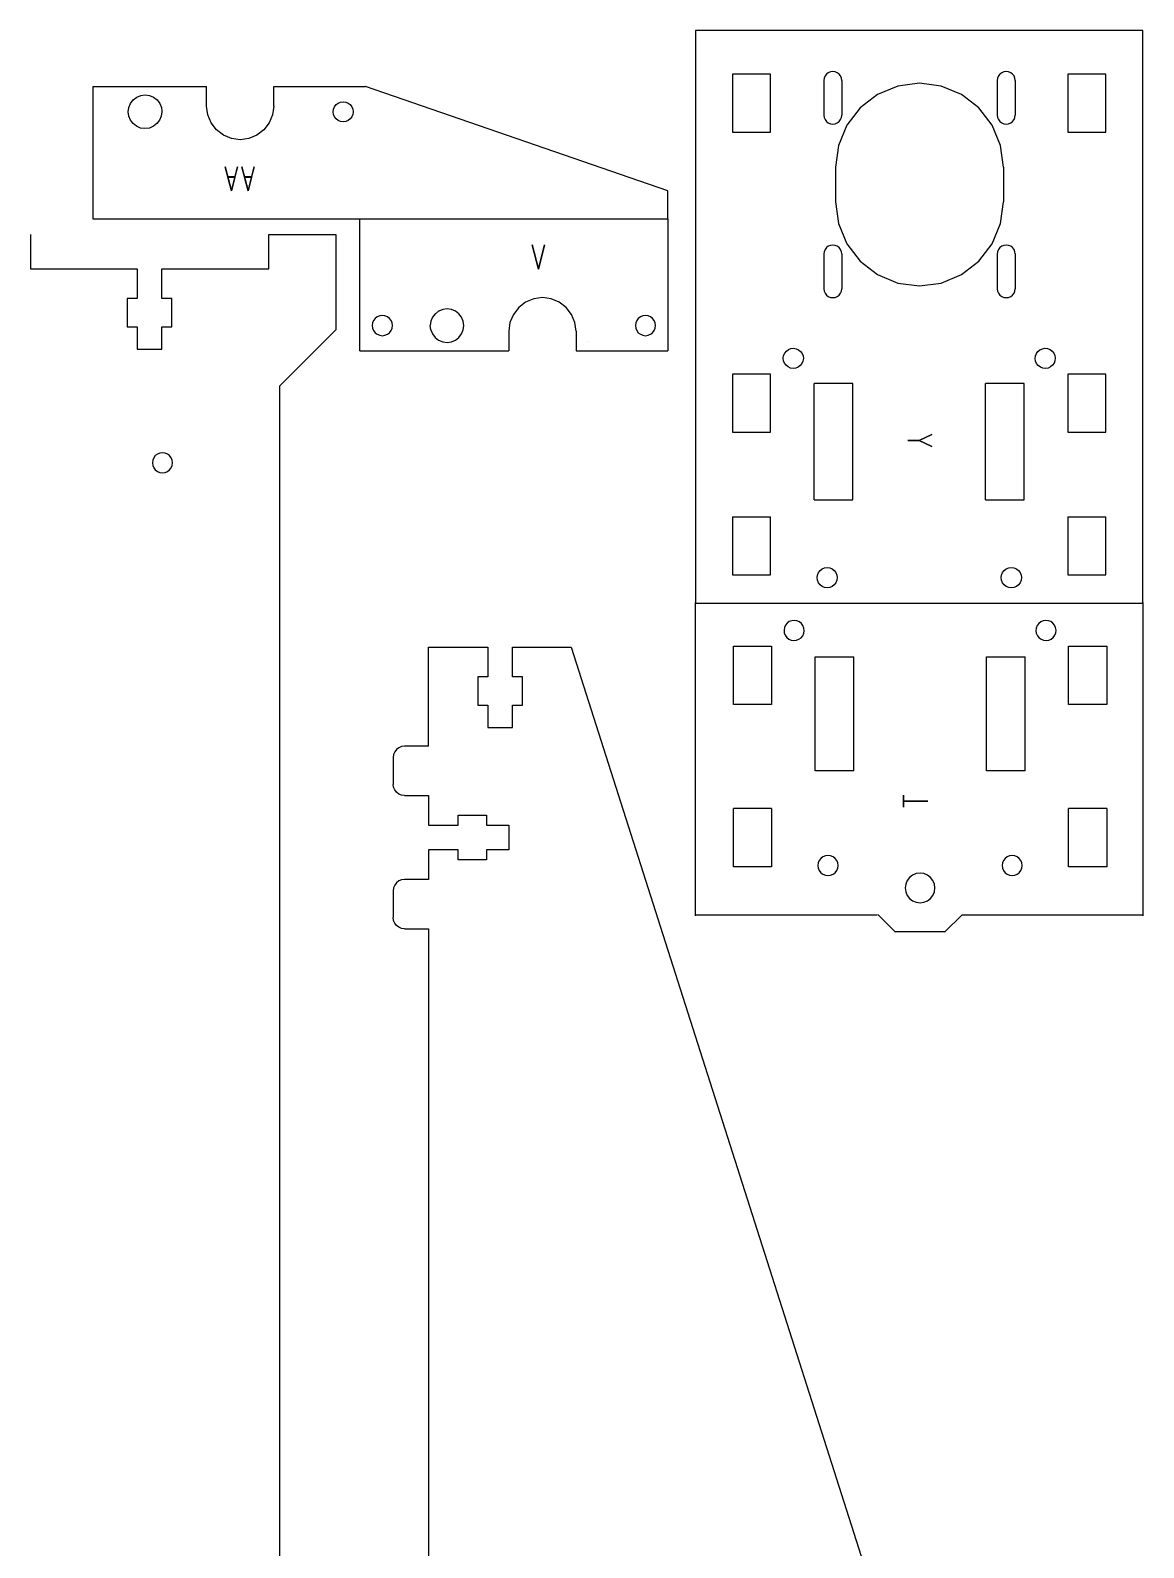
# Model space of a CAD drawing. Extents: x -950 to 1013, y 49 to 1405.
# Drawn here: x 445 to 1008, y 624 to 1392 of the extents above; entities that cross this region are included whole.
import ezdxf

# ---------------------------------------------------------------- set-up
doc = ezdxf.new("R2010")
doc.units = 0
doc.layers.get('0').update_dxf_attribs({"linetype": 'CONTINUOUS'})

msp = doc.modelspace()

# ---------------------------------------------------------------- linework, layer by layer
at = {"color": 5}
for points in [[(1007.921279, 1392.391004), (781.433135, 1392.391004), (781.433135, 1102.411653)], [(1007.921279, 1102.411653), (1007.921279, 1392.391004)], [(476.230522, 1363.903804), (476.230522, 1297.006203)], [(476.230522, 1363.903804), (533.768918, 1363.903804)], [(533.768918, 1353.982604), (533.768918, 1363.903804)], [(567.784519, 1353.982604), (567.784519, 1363.903804)], [(567.784681, 1363.903804), (614.272838, 1363.903804)], [(534.348439, 1349.580603), (533.768918, 1353.982604)], [(567.784519, 1353.982604), (567.204998, 1349.580603), (565.50596, 1345.478604), (562.80308, 1341.956202), (559.280599, 1339.253322), (555.178601, 1337.554205), (550.776679, 1336.974684), (546.374678, 1337.554205)], [(536.047402, 1345.478684), (534.34836, 1349.580603)], [(538.75044, 1341.956202), (536.04756, 1345.478684)], [(542.272759, 1339.253322), (538.750282, 1341.956202)], [(546.37484, 1337.554205), (542.272838, 1339.253322)], [(611.440095, 1230.109515), (611.440095, 1297.007164)], [(767.345576, 1297.007164), (767.345576, 1230.109515)], [(720.857336, 1240.03078), (720.277815, 1244.432741), (718.578698, 1248.534717), (715.875897, 1252.057156), (712.353416, 1254.760027), (708.251417, 1256.459125), (703.849496, 1257.038651), (699.447495, 1256.459125), (695.345576, 1254.760027), (691.823095, 1252.057156), (689.120215, 1248.534717), (687.421097, 1244.432741), (686.841576, 1240.03078), (686.841576, 1230.109515)], [(720.857336, 1240.03078), (720.857336, 1230.109515)], [(611.440095, 1230.109515), (686.841576, 1230.109515)], [(720.857336, 1230.109515), (767.345576, 1230.109515)], [(726.466215, 1234.705388), (726.571576, 1234.705388)], [(781.454858, 943.890891), (781.454858, 1102.64089)], [(1007.91936, 1102.64089), (1007.91936, 943.890891)], [(646.135055, 1029.8117), (646.135055, 1080.077451)], [(646.135055, 1080.077451), (676.182319, 1080.077451)], [(676.182319, 1080.077451), (676.182319, 1065.053835)], [(688.654721, 1065.053835), (688.654721, 1080.077451)], [(688.654721, 1080.077451), (718.441999, 1080.077451)], [(718.441999, 1080.077451), (994.512881, 214.376939)], [(676.182319, 1065.053835), (671.079929, 1065.053835)], [(671.079929, 1065.053835), (671.079929, 1050.597148)], [(693.75712, 1065.053835), (688.654721, 1065.053835)], [(693.75712, 1050.597148), (693.75712, 1065.053835)], [(671.079929, 1050.597148), (676.182319, 1050.597148)], [(676.182319, 1050.597148), (676.182319, 1039.4003)], [(688.654721, 1039.4003), (688.654721, 1050.597148)], [(688.654721, 1050.597148), (693.75712, 1050.597148)], [(676.182319, 1039.4003), (688.654721, 1039.4003)], [(633.946079, 1029.8117), (632.478758, 1029.618525)], [(646.135055, 1029.8117), (633.946079, 1029.8117)], [(628.469969, 1025.609732), (628.276794, 1024.142411), (628.276794, 1010.536124)], [(629.036328, 1026.97706), (628.469969, 1025.609732)], [(629.937289, 1028.151204), (629.036328, 1026.97706)], [(631.111434, 1029.052165), (629.937289, 1028.151204)], [(632.478758, 1029.618525), (631.111434, 1029.052165)], [(628.469969, 1009.068803), (628.276794, 1010.536124)], [(629.036328, 1007.701475), (628.469969, 1009.068803)], [(629.937289, 1006.527331), (629.036328, 1007.701475)], [(631.111434, 1005.626373), (629.937289, 1006.527331)], [(632.478758, 1005.06001), (631.111434, 1005.626373)], [(633.946079, 1004.866835), (632.478758, 1005.06001)], [(633.946079, 1004.866835), (646.135055, 1004.866835)], [(646.135055, 1004.866835), (646.135055, 989.843236)], [(661.158672, 989.843236), (661.158672, 994.945586)], [(661.158672, 994.945586), (675.615359, 994.945586)], [(675.615359, 994.945586), (675.615359, 989.843236)], [(646.135055, 989.843236), (661.158672, 989.843236)], [(675.615359, 989.843236), (686.812241, 989.843236)], [(686.812241, 989.843236), (686.812241, 977.370781)], [(661.158672, 977.370781), (646.135055, 977.370781)], [(646.135055, 977.370781), (646.135055, 962.347164)], [(661.158672, 972.268421), (661.158672, 977.370781)], [(675.615359, 977.370781), (675.615359, 972.268421)], [(686.812241, 977.370781), (675.615359, 977.370781)], [(675.615359, 972.268421), (661.158672, 972.268421)], [(629.937289, 960.686669), (629.036328, 959.512516)], [(631.111434, 961.587626), (629.937289, 960.686669)], [(632.478758, 962.153989), (631.111434, 961.587626)], [(633.946079, 962.347164), (632.478758, 962.153989)], [(646.135055, 962.347164), (633.946079, 962.347164)], [(628.469969, 958.145196), (628.276794, 956.677876), (628.276794, 943.071588)], [(629.036328, 959.512516), (628.469969, 958.145196)], [(628.469969, 941.604268), (628.276794, 943.071588)], [(629.036328, 940.236948), (628.469969, 941.604268)], [(629.937289, 939.062795), (629.036328, 940.236948)], [(631.111434, 938.161842), (629.937289, 939.062795)], [(632.478758, 937.595475), (631.111434, 938.161842)], [(633.946079, 937.402299), (632.478758, 937.595475)], [(873.37472, 944.290891), (781.053458, 944.290891)], [(882.624881, 935.685451), (873.710482, 944.599853)], [(916.344799, 944.491371), (907.534001, 935.680573)], [(1008.31936, 944.290891), (916.319362, 944.290891)], [(633.946079, 937.402299), (646.135055, 937.402299)], [(646.135055, 937.402299), (646.135055, 619.164204)], [(907.819358, 935.790891), (882.36936, 935.790891)]]:
    msp.add_lwpolyline(points, dxfattribs=at)
at = {"color": 7}
for points in [[(800.14176, 1370.280765), (800.14176, 1340.800453)], [(819.417359, 1370.280765), (800.14176, 1370.280765)], [(819.417359, 1340.800453), (819.417359, 1370.280765)], [(846.501041, 1368.177021), (846.346478, 1367.003163)], [(846.954079, 1369.270885), (846.501041, 1368.177021)], [(847.674878, 1370.210196), (846.954079, 1369.270885)], [(848.614162, 1370.930964), (847.674878, 1370.210196)], [(849.708079, 1371.38406), (848.614162, 1370.930964)], [(850.88192, 1371.538596), (849.708079, 1371.38406)], [(852.055762, 1371.38406), (850.88192, 1371.538596)], [(853.1496, 1370.930964), (852.055762, 1371.38406)], [(854.088959, 1370.210196), (853.1496, 1370.930964)], [(854.809679, 1369.270885), (854.088959, 1370.210196)], [(855.2628, 1368.177021), (854.809679, 1369.270885)], [(855.417359, 1367.003163), (855.2628, 1368.177021)], [(934.375039, 1368.177021), (934.22048, 1367.003163)], [(934.82816, 1369.270885), (934.375039, 1368.177021)], [(935.54888, 1370.210196), (934.82816, 1369.270885)], [(936.488239, 1370.930964), (935.54888, 1370.210196)], [(937.582081, 1371.38406), (936.488239, 1370.930964)], [(938.755919, 1371.538596), (937.582081, 1371.38406)], [(939.92976, 1371.38406), (938.755919, 1371.538596)], [(941.023598, 1370.930964), (939.92976, 1371.38406)], [(941.962961, 1370.210196), (941.023598, 1370.930964)], [(942.68376, 1369.270885), (941.962961, 1370.210196)], [(943.136798, 1368.177021), (942.68376, 1369.270885)], [(943.291361, 1367.003163), (943.136798, 1368.177021)], [(969.937042, 1370.280765), (969.937042, 1340.800453)], [(989.21264, 1370.280765), (969.937042, 1370.280765)], [(989.21264, 1340.800453), (989.21264, 1370.280765)], [(476.23036, 1297.006203), (767.34364, 1297.006203), (767.34364, 1311.179403), (614.272759, 1363.903804)], [(846.346478, 1367.003163), (846.346478, 1349.428357)], [(855.417359, 1367.003163), (855.417359, 1349.428357)], [(883.814, 1364.137019), (873.55904, 1359.889285)], [(894.81888, 1365.585843), (883.814, 1364.137019)], [(905.823839, 1364.137019), (894.81888, 1365.585843)], [(916.07872, 1359.889285), (905.823839, 1364.137019)], [(934.22048, 1367.003163), (934.22048, 1349.428357)], [(943.291361, 1367.003163), (943.291361, 1349.428357)], [(494.083721, 1351.147964), (494.4438, 1353.348924)], [(494.443958, 1353.348924), (495.293479, 1355.399884), (496.644919, 1357.161162), (498.406118, 1358.512523)], [(498.406118, 1358.512523), (500.457082, 1359.362123)], [(500.456999, 1359.362123), (502.65796, 1359.651884)], [(502.658122, 1359.651884), (504.859079, 1359.362123)], [(504.859, 1359.362123), (506.909959, 1358.512523)], [(506.910038, 1358.512523), (508.67132, 1357.161083)], [(508.671158, 1357.161083), (510.022598, 1355.399884)], [(510.02276, 1355.399884), (510.872281, 1353.348924)], [(510.872198, 1353.348924), (511.09164, 1351.681804)], [(597.83188, 1351.147964), (598.005799, 1352.468523)], [(598.005799, 1352.468523), (598.51548, 1353.699085)], [(598.51548, 1353.699085), (599.326358, 1354.755884)], [(599.326358, 1354.755884), (600.383081, 1355.566683)], [(600.383081, 1355.566683), (601.61364, 1356.076443)], [(601.61364, 1356.076443), (602.934278, 1356.250283)], [(602.934278, 1356.250283), (604.254841, 1356.076443)], [(604.254841, 1356.076443), (605.48548, 1355.566683)], [(605.48548, 1355.566683), (606.542198, 1354.755804)], [(606.542198, 1354.755884), (607.35308, 1353.699085)], [(607.35308, 1353.699085), (607.862761, 1352.468523)], [(607.862761, 1352.468523), (608.036602, 1351.147964)], [(864.752962, 1353.132108), (857.995762, 1344.325995)], [(873.55904, 1359.889285), (864.752962, 1353.132108)], [(924.884881, 1353.132108), (916.07872, 1359.889285)], [(931.642081, 1344.325995), (924.884881, 1353.132108)], [(494.37364, 1348.946924), (494.083879, 1351.147964)], [(495.22316, 1346.895964), (494.37364, 1348.946924)], [(496.5746, 1345.134765), (495.22316, 1346.895964)], [(498.33572, 1343.783325), (496.574521, 1345.134765)], [(508.601002, 1345.134765), (506.839799, 1343.783325)], [(509.952442, 1346.895964), (508.601002, 1345.134765)], [(510.801959, 1348.946924), (509.952442, 1346.895964)], [(511.091719, 1351.147964), (510.801959, 1348.946924)], [(511.09164, 1351.681883), (511.09164, 1351.147964)], [(598.005799, 1349.827325), (597.83188, 1351.147964)], [(598.51548, 1348.596762), (598.005799, 1349.827325)], [(599.326358, 1347.540044), (598.51548, 1348.596762)], [(600.383081, 1346.729165), (599.326358, 1347.540044)], [(601.61364, 1346.219405), (600.383081, 1346.729165)], [(602.93412, 1346.045565), (601.613561, 1346.219405)], [(604.254758, 1346.219405), (602.93412, 1346.045565)], [(605.48548, 1346.729165), (604.254841, 1346.219405)], [(606.54204, 1347.540044), (605.485321, 1346.729165)], [(607.35308, 1348.596762), (606.542198, 1347.540044)], [(607.862761, 1349.827325), (607.35308, 1348.596762)], [(608.036602, 1351.147964), (607.862761, 1349.827325)], [(846.346478, 1349.428357), (846.501041, 1348.254499)], [(846.501041, 1348.254499), (846.954079, 1347.160643)], [(846.954079, 1347.160643), (847.674878, 1346.221324)], [(847.674878, 1346.221324), (848.614162, 1345.500556)], [(848.614162, 1345.500556), (849.708079, 1345.047469)], [(849.708079, 1345.047469), (850.88192, 1344.892924)], [(850.88192, 1344.892924), (852.055762, 1345.047469)], [(852.055762, 1345.047469), (853.1496, 1345.500556)], [(853.1496, 1345.500556), (854.088959, 1346.221324)], [(854.088959, 1346.221324), (854.809679, 1347.160643)], [(854.809679, 1347.160643), (855.2628, 1348.254499)], [(855.2628, 1348.254499), (855.417359, 1349.428357)], [(934.22048, 1349.428357), (934.375039, 1348.254499)], [(934.375039, 1348.254499), (934.82816, 1347.160643)], [(934.82816, 1347.160643), (935.54888, 1346.221324)], [(935.54888, 1346.221324), (936.488239, 1345.500556)], [(936.488239, 1345.500556), (937.582081, 1345.047469)], [(937.582081, 1345.047469), (938.755919, 1344.892924)], [(938.755919, 1344.892924), (939.92976, 1345.047469)], [(939.92976, 1345.047469), (941.023598, 1345.500556)], [(941.023598, 1345.500556), (941.962961, 1346.221324)], [(941.962961, 1346.221324), (942.68376, 1347.160643)], [(942.68376, 1347.160643), (943.136798, 1348.254499)], [(943.136798, 1348.254499), (943.291361, 1349.428357)], [(500.386838, 1342.933725), (498.3358, 1343.783325)], [(502.587799, 1342.643964), (500.386838, 1342.933725)], [(506.839799, 1343.783325), (504.78876, 1342.933725), (502.587799, 1342.643964)], [(800.14176, 1340.800453), (819.417359, 1340.800453)], [(857.995762, 1344.325995), (853.748078, 1334.07106)], [(935.889761, 1334.07106), (931.642081, 1344.325995)], [(969.937042, 1340.800453), (989.21264, 1340.800453)], [(853.748078, 1334.07106), (852.299201, 1323.066155)], [(937.338559, 1323.066155), (935.889761, 1334.07106)], [(852.299201, 1323.066155), (852.299201, 1305.491349)], [(937.338559, 1323.066155), (937.338559, 1305.491349)], [(852.299201, 1305.491349), (853.748078, 1294.486444)], [(935.889761, 1294.486444), (937.338559, 1305.491349)], [(853.748078, 1294.486444), (857.995762, 1284.231506)], [(931.642081, 1284.231506), (935.889761, 1294.486444)], [(849.708079, 1283.510035), (848.614162, 1283.056949)], [(850.88192, 1283.66458), (849.708079, 1283.510035)], [(852.055762, 1283.510035), (850.88192, 1283.66458)], [(853.1496, 1283.056949), (852.055762, 1283.510035)], [(857.995762, 1284.231506), (864.752962, 1275.425397)], [(924.884881, 1275.425397), (931.642081, 1284.231506)], [(937.582081, 1283.510035), (936.488239, 1283.056949)], [(938.755919, 1283.66458), (937.582081, 1283.510035)], [(939.92976, 1283.510035), (938.755919, 1283.66458)], [(941.023598, 1283.056949), (939.92976, 1283.510035)], [(846.501041, 1280.303005), (846.346478, 1279.129147)], [(846.346478, 1279.129147), (846.346478, 1261.554341)], [(846.954079, 1281.396861), (846.501041, 1280.303005)], [(847.674878, 1282.33618), (846.954079, 1281.396861)], [(848.614162, 1283.056949), (847.674878, 1282.33618)], [(854.088959, 1282.33618), (853.1496, 1283.056949)], [(854.809679, 1281.396861), (854.088959, 1282.33618)], [(855.2628, 1280.303005), (854.809679, 1281.396861)], [(855.417359, 1279.129147), (855.2628, 1280.303005)], [(855.417359, 1279.129147), (855.417359, 1261.554341)], [(934.375039, 1280.303005), (934.22048, 1279.129147)], [(934.22048, 1279.129147), (934.22048, 1261.554341)], [(934.82816, 1281.396861), (934.375039, 1280.303005)], [(935.54888, 1282.33618), (934.82816, 1281.396861)], [(936.488239, 1283.056949), (935.54888, 1282.33618)], [(941.962961, 1282.33618), (941.023598, 1283.056949)], [(942.68376, 1281.396861), (941.962961, 1282.33618)], [(943.136798, 1280.303005), (942.68376, 1281.396861)], [(943.291361, 1279.129147), (943.136798, 1280.303005)], [(943.291361, 1279.129147), (943.291361, 1261.554341)], [(864.752962, 1275.425397), (873.55904, 1268.668219)], [(873.55904, 1268.668219), (883.814, 1264.420491)], [(905.823839, 1264.420491), (916.07872, 1268.668219)], [(916.07872, 1268.668219), (924.884881, 1275.425397)], [(846.346478, 1261.554341), (846.501041, 1260.380483)], [(846.501041, 1260.380483), (846.954079, 1259.286628)], [(854.809679, 1259.286628), (855.2628, 1260.380483)], [(855.2628, 1260.380483), (855.417359, 1261.554341)], [(883.814, 1264.420491), (894.81888, 1262.971667)], [(894.81888, 1262.971667), (905.823839, 1264.420491)], [(934.22048, 1261.554341), (934.375039, 1260.380483)], [(934.375039, 1260.380483), (934.82816, 1259.286628)], [(942.68376, 1259.286628), (943.136798, 1260.380483)], [(943.136798, 1260.380483), (943.291361, 1261.554341)], [(846.954079, 1259.286628), (847.674878, 1258.347308)], [(847.674878, 1258.347308), (848.614162, 1257.62654)], [(848.614162, 1257.62654), (849.708079, 1257.173453)], [(849.708079, 1257.173453), (850.88192, 1257.018908)], [(850.88192, 1257.018908), (852.055762, 1257.173453)], [(852.055762, 1257.173453), (853.1496, 1257.62654)], [(853.1496, 1257.62654), (854.088959, 1258.347308)], [(854.088959, 1258.347308), (854.809679, 1259.286628)], [(934.82816, 1259.286628), (935.54888, 1258.347308)], [(935.54888, 1258.347308), (936.488239, 1257.62654)], [(936.488239, 1257.62654), (937.582081, 1257.173453)], [(937.582081, 1257.173453), (938.755919, 1257.018908)], [(938.755919, 1257.018908), (939.92976, 1257.173453)], [(939.92976, 1257.173453), (941.023598, 1257.62654)], [(941.023598, 1257.62654), (941.962961, 1258.347308)], [(941.962961, 1258.347308), (942.68376, 1259.286628)], [(625.329856, 1238.446644), (626.386575, 1239.257509), (627.197457, 1240.314245), (627.707138, 1241.544835), (627.880975, 1242.86542), (627.707138, 1244.186011), (627.197457, 1245.416604), (626.386575, 1246.47334), (625.329856, 1247.284197), (624.099218, 1247.793925), (622.778655, 1247.967788), (621.458096, 1247.793925), (620.227457, 1247.284197), (619.170735, 1246.47334), (618.359856, 1245.416604), (617.850176, 1244.186011), (617.676256, 1242.86542), (617.850176, 1241.544835), (618.359856, 1240.314245), (619.170735, 1239.257509), (620.227457, 1238.446644), (621.458096, 1237.936915), (622.778655, 1237.763061), (624.099218, 1237.936915), (625.329856, 1238.446644)], [(651.303176, 1250.230045), (649.647338, 1248.878611), (649.541976, 1248.878611), (648.190536, 1247.117389), (647.340936, 1245.066404), (647.051176, 1242.86542)], [(647.340936, 1240.664442), (648.190536, 1238.613452), (649.541976, 1236.852227), (651.303176, 1235.500795), (653.354135, 1234.651252), (655.555175, 1234.361483), (657.756136, 1234.651252), (659.807096, 1235.500795), (661.568295, 1236.852227), (662.919735, 1238.613452), (663.769335, 1240.664442), (664.059095, 1242.86542), (663.769335, 1245.066404), (662.919735, 1247.117389), (661.568295, 1248.878611), (659.912457, 1250.230045), (659.807096, 1250.230045), (657.861497, 1251.079597), (657.756136, 1251.079597), (655.660536, 1251.369357), (655.555175, 1251.369357), (653.459496, 1251.079597), (653.354135, 1251.079597), (651.408537, 1250.230045), (651.303176, 1250.230045)], [(757.327575, 1237.936915), (758.558138, 1238.446644), (759.614856, 1239.257509), (760.425735, 1240.314245), (760.935495, 1241.544835), (761.109335, 1242.86542), (760.935495, 1244.186011), (760.425735, 1245.416604), (759.614856, 1246.47334), (758.558138, 1247.284197), (757.327575, 1247.793925), (756.006936, 1247.967788), (754.686377, 1247.793925), (753.455735, 1247.284197), (752.399016, 1246.47334), (751.588217, 1245.416604), (751.078457, 1244.186011), (750.904617, 1242.86542), (751.078457, 1241.544835), (751.588217, 1240.314245), (752.399016, 1239.257509), (753.455735, 1238.446644), (754.686377, 1237.936915), (756.006936, 1237.763061), (757.327575, 1237.936915)], [(647.340936, 1240.664442), (647.051176, 1242.86542)], [(825.796559, 1226.393827), (825.999599, 1227.710245), (826.536481, 1228.929245), (827.370562, 1229.967757)], [(827.370562, 1229.967723), (828.44496, 1230.754972), (829.68656, 1231.237315), (831.01072, 1231.381877), (832.327121, 1231.178802)], [(832.327121, 1231.178837), (833.546081, 1230.641972), (834.584641, 1229.8079), (835.371839, 1228.733459), (835.854239, 1227.491875), (835.9988, 1226.167764), (835.795681, 1224.851349), (835.258799, 1223.632355)], [(953.982479, 1228.733428), (954.769759, 1229.807869), (955.80824, 1230.641941), (957.02728, 1231.178802)], [(957.02728, 1231.178802), (958.343681, 1231.381877), (959.667761, 1231.237315), (960.909361, 1230.754972)], [(960.909361, 1230.754972), (961.983839, 1229.967723), (962.817919, 1228.929211), (963.354719, 1227.710211)], [(828.249199, 1221.91962), (827.210722, 1222.753691), (826.423441, 1223.828133), (825.94112, 1225.069716), (825.796559, 1226.393827)], [(829.468238, 1221.382755), (828.249199, 1221.91962)], [(835.258799, 1223.632355), (834.424718, 1222.593843), (833.35032, 1221.806588), (832.10872, 1221.324245)], [(953.55864, 1224.851315), (953.3556, 1226.167733), (953.500162, 1227.491844), (953.982479, 1228.733428)], [(957.245602, 1221.324211), (956.00408, 1221.806557), (954.929599, 1222.593812), (954.095519, 1223.632324), (953.55864, 1224.851315)], [(961.105118, 1221.919589), (959.886158, 1221.382724), (958.569761, 1221.179653), (957.245602, 1221.324211)], [(962.93088, 1223.828099), (962.143679, 1222.75366), (961.105118, 1221.919589)], [(963.354719, 1227.710211), (963.557842, 1226.393796), (963.41328, 1225.069685), (962.93088, 1223.828099)], [(800.14176, 1218.343757), (800.14176, 1188.863445), (819.417359, 1188.863445)], [(819.417359, 1218.343757), (800.14176, 1218.343757)], [(819.417359, 1188.863445), (819.417359, 1218.343757)], [(830.78464, 1221.179653), (829.468238, 1221.382724)], [(832.10872, 1221.324245), (830.78464, 1221.179684)], [(989.21264, 1218.343757), (969.937042, 1218.343757)], [(969.937042, 1218.343757), (969.937042, 1188.863445)], [(989.21264, 1188.863445), (989.21264, 1218.343757)], [(861.086639, 1213.574355), (841.527601, 1213.574355)], [(841.527601, 1154.703133), (841.527601, 1213.574355)], [(861.086639, 1154.703133), (861.086639, 1213.574355)], [(947.826799, 1213.574355), (928.267762, 1213.574355)], [(928.267762, 1154.703133), (928.267762, 1213.574355)], [(947.826799, 1154.703133), (947.826799, 1213.574355)], [(969.937042, 1188.863445), (989.21264, 1188.863445)], [(507.005096, 1175.936579), (506.494879, 1174.704812)], [(507.816737, 1176.994333), (507.005096, 1175.936579)], [(508.874479, 1177.805965), (507.816737, 1176.994333)], [(510.106255, 1178.316179), (508.874479, 1177.805965)], [(511.428113, 1178.490212), (510.106255, 1178.316179)], [(512.749967, 1178.316179), (511.428113, 1178.490212)], [(513.981737, 1177.805965), (512.749967, 1178.316179)], [(515.039479, 1176.994333), (513.981737, 1177.805965)], [(515.851121, 1175.936579), (515.039479, 1176.994333)], [(516.361337, 1174.704812), (515.851121, 1175.936579)], [(506.494879, 1174.704812), (506.320855, 1173.382957)], [(506.320855, 1173.382957), (506.494879, 1172.061099)], [(506.494879, 1172.061099), (507.005096, 1170.829333)], [(507.005096, 1170.829333), (507.816737, 1169.771579)], [(507.816737, 1169.771579), (508.874479, 1168.959949)], [(508.874479, 1168.959949), (510.106255, 1168.449733)], [(510.106255, 1168.449733), (511.428113, 1168.275699)], [(511.428113, 1168.275699), (512.749967, 1168.449733)], [(512.749967, 1168.449733), (513.981737, 1168.959949)], [(513.981737, 1168.959949), (515.039479, 1169.771579)], [(515.039479, 1169.771579), (515.851121, 1170.829333)], [(515.851121, 1170.829333), (516.361337, 1172.061099)], [(516.535358, 1173.382957), (516.361337, 1174.704812)], [(516.361337, 1172.061099), (516.535358, 1173.382957)], [(841.527601, 1154.703133), (861.086639, 1154.703133)], [(928.267762, 1154.703133), (947.826799, 1154.703133)], [(800.14176, 1146.060292), (800.14176, 1116.57998)], [(800.14176, 1146.060292), (819.417359, 1146.060292)], [(819.417359, 1116.57998), (819.417359, 1146.060292)], [(969.937042, 1116.57998), (989.21264, 1116.57998), (989.21264, 1146.060292)], [(969.937042, 1146.060292), (969.937042, 1116.57998)], [(969.937042, 1146.060292), (989.21264, 1146.060292)], [(800.14176, 1116.57998), (819.417359, 1116.57998)], [(842.944882, 1115.212156), (843.118718, 1116.532749), (843.628478, 1117.76334), (844.43936, 1118.820076), (845.496079, 1119.630932), (846.726638, 1120.140661)], [(843.118718, 1113.891571), (842.944882, 1115.212156)], [(846.726638, 1120.140661), (848.04728, 1120.314524), (849.36784, 1120.140661)], [(849.36784, 1120.140661), (850.598482, 1119.630932)], [(850.598482, 1119.630932), (851.6552, 1118.820076)], [(851.6552, 1118.820076), (852.466, 1117.76334)], [(852.466, 1117.76334), (852.97576, 1116.532749)], [(852.97576, 1116.532749), (853.1496, 1115.212156), (852.97576, 1113.891571)], [(936.204721, 1115.212156), (936.378641, 1116.532749), (936.888322, 1117.76334)], [(936.378641, 1113.891571), (936.204721, 1115.212156)], [(936.888322, 1117.76334), (937.6992, 1118.820076), (938.755919, 1119.630932), (939.986482, 1120.140661)], [(939.986482, 1120.140661), (941.30712, 1120.314524)], [(941.30712, 1120.314524), (942.627679, 1120.140661)], [(942.627679, 1120.140661), (943.858321, 1119.630932), (944.91504, 1118.820076)], [(944.91504, 1118.820076), (945.725839, 1117.76334), (946.235599, 1116.532749)], [(946.235599, 1116.532749), (946.40944, 1115.212156), (946.235599, 1113.891571), (945.725839, 1112.66098)], [(844.43936, 1111.604244), (843.628478, 1112.66098), (843.118718, 1113.891571)], [(849.36784, 1110.283659), (848.04728, 1110.109797), (846.726638, 1110.283659), (845.496079, 1110.793388), (844.43936, 1111.604244)], [(852.466, 1112.66098), (851.6552, 1111.604244), (850.598482, 1110.793388), (849.36784, 1110.283659)], [(852.97576, 1113.891571), (852.466, 1112.66098)], [(936.888322, 1112.66098), (936.378641, 1113.891571)], [(937.6992, 1111.604244), (936.888322, 1112.66098)], [(939.986482, 1110.283659), (938.755919, 1110.793388), (937.6992, 1111.604244)], [(943.858321, 1110.793388), (942.627679, 1110.283659), (941.30712, 1110.109797), (939.986482, 1110.283659)], [(945.725839, 1112.66098), (944.91504, 1111.604244), (943.858321, 1110.793388)], [(781.053458, 1102.240891), (1008.31936, 1102.240891)], [(827.778398, 1092.144892), (826.944322, 1091.106411)], [(828.85288, 1092.932173), (827.778398, 1092.144892)], [(830.094401, 1093.414493), (828.85288, 1092.932173)], [(831.41856, 1093.559051), (830.094401, 1093.414493)], [(832.734961, 1093.356091), (831.41856, 1093.559131)], [(833.953921, 1092.819212), (832.734961, 1093.356091)], [(834.992482, 1091.985131), (833.953921, 1092.819212)], [(835.779679, 1090.910733), (834.992482, 1091.985131)], [(958.977601, 1083.356972), (960.293999, 1083.560091), (961.513042, 1084.096973), (962.551519, 1084.930971), (963.3388, 1086.005452), (963.82112, 1087.247053), (963.965678, 1088.571133), (963.762638, 1089.88753), (963.22576, 1091.106573), (962.391679, 1092.145051), (961.317281, 1092.932331), (960.07568, 1093.414652), (958.751521, 1093.559213), (957.43512, 1093.356173), (956.21616, 1092.819291), (955.1776, 1091.985211), (954.390398, 1090.910812)], [(826.407439, 1089.887372), (826.204399, 1088.570971)], [(826.204399, 1088.570971), (826.348961, 1087.246891)], [(826.348961, 1087.246891), (826.831361, 1086.00529)], [(826.944322, 1091.106411), (826.407439, 1089.887372)], [(826.831361, 1086.00529), (827.618558, 1084.930813)], [(827.618558, 1084.930813), (828.657119, 1084.096811)], [(828.657119, 1084.096811), (829.876079, 1083.559933)], [(829.876079, 1083.559933), (831.19248, 1083.356813)], [(831.19248, 1083.356972), (832.516639, 1083.501533)], [(832.516639, 1083.501451), (833.75824, 1083.983851)], [(833.75824, 1083.983851), (834.832642, 1084.771052)], [(834.832642, 1084.771052), (835.666718, 1085.809612)], [(835.666718, 1085.809612), (836.203601, 1087.028572)], [(836.262079, 1089.669133), (835.779679, 1090.910733)], [(836.203601, 1087.028572), (836.406641, 1088.344973)], [(836.406641, 1088.344973), (836.262079, 1089.669133)], [(953.76344, 1088.345053), (953.96656, 1087.028651)], [(953.908081, 1089.669212), (953.76352, 1088.345053)], [(954.390398, 1090.910812), (953.908081, 1089.669212)], [(953.96656, 1087.028651), (954.503438, 1085.809691)], [(954.503438, 1085.809691), (955.33744, 1084.771131)], [(955.33744, 1084.771131), (956.411921, 1083.983933)], [(956.411921, 1083.983933), (957.653521, 1083.501533)], [(957.653521, 1083.501533), (958.977601, 1083.356972)], [(800.5496, 1080.521133), (819.825199, 1080.521133)], [(800.5496, 1051.040812), (800.5496, 1080.521133)], [(819.825199, 1080.521133), (819.825199, 1051.040812)], [(970.344878, 1080.521133), (989.620481, 1080.521133)], [(970.344878, 1051.040812), (970.344878, 1080.521133)], [(989.620481, 1080.521133), (989.620481, 1051.040812)], [(841.935442, 1075.184813), (861.494479, 1075.184813)], [(841.935442, 1017.447373), (841.935442, 1075.184813)], [(861.494479, 1017.447373), (861.494479, 1075.184813)], [(928.675598, 1017.447373), (928.675598, 1075.184813), (948.23464, 1075.184813)], [(948.23464, 1017.447373), (948.23464, 1075.184813)], [(819.825199, 1051.040812), (800.5496, 1051.040812)], [(989.620481, 1051.040812), (970.344878, 1051.040812)], [(861.494479, 1017.447373), (841.935442, 1017.447373)], [(948.23464, 1017.447373), (928.675598, 1017.447373)], [(819.825199, 998.316411), (819.825199, 968.83609), (800.5496, 968.83609), (800.5496, 998.316411)], [(819.825199, 998.316411), (800.5496, 998.316411)], [(989.620481, 998.316411), (989.620481, 968.83609), (970.344878, 968.83609), (970.344878, 998.316411)], [(989.620481, 998.316411), (970.344878, 998.316411)], [(853.383679, 970.723613), (852.873919, 971.954173), (852.063041, 973.010891), (851.006318, 973.821773), (849.775759, 974.331533), (848.455121, 974.50537), (847.134562, 974.331533), (845.90392, 973.821773), (844.847201, 973.010891), (844.036402, 971.954173), (843.526642, 970.723613), (843.352801, 969.402971), (843.526642, 968.082412), (844.036402, 966.851853), (844.847201, 965.795051), (845.90392, 964.984252)], [(853.55752, 969.402971), (853.383679, 970.723613)], [(853.383679, 968.082412), (853.55752, 969.402971)], [(940.394401, 964.474492), (941.71496, 964.300652), (943.035599, 964.474492), (944.266162, 964.984252), (945.32288, 965.795051), (946.133759, 966.851853), (946.64344, 968.082412), (946.817359, 969.402971), (946.64344, 970.723613), (946.133759, 971.954173), (945.32288, 973.010891), (944.266162, 973.821773), (943.035599, 974.331533), (941.71496, 974.50537), (940.394401, 974.331533), (939.163759, 973.821773), (938.10704, 973.010891), (937.296158, 971.954173), (936.786481, 970.723613), (936.612641, 969.402971), (936.786481, 968.082412), (937.296158, 966.851853), (938.10704, 965.795051), (939.163759, 964.984252), (940.394401, 964.474492)], [(845.90392, 964.984252), (847.134562, 964.474492)], [(847.134562, 964.474492), (848.455121, 964.300652)], [(848.455121, 964.300652), (849.775759, 964.474492)], [(849.775759, 964.474492), (851.006318, 964.984252)], [(851.006318, 964.984252), (852.063041, 965.795051)], [(852.063041, 965.795051), (852.873919, 966.851853)], [(852.873919, 966.851853), (853.383679, 968.082412)], [(888.575108, 961.822902), (887.824157, 960.009985)], [(893.139483, 965.325243), (891.32652, 964.574277), (889.769702, 963.379743), (888.575108, 961.822902)], [(895.085028, 965.581472), (893.139483, 965.325243)], [(897.030573, 965.325243), (895.085028, 965.581472)], [(898.843535, 964.574277), (897.030573, 965.325243)], [(900.400362, 963.379743), (898.843535, 964.574277)], [(901.594947, 961.822902), (900.400362, 963.379743)], [(902.345899, 960.009985), (901.594947, 961.822902)], [(887.824157, 960.009985), (887.568021, 958.064411)], [(887.568021, 958.064411), (887.824157, 956.118835)], [(887.824157, 956.118835), (888.575108, 954.305918)], [(888.575108, 954.305918), (889.769702, 952.749077), (891.32652, 951.554543), (893.139483, 950.803577), (895.085028, 950.54735)], [(898.843535, 951.554543), (900.400362, 952.749077), (901.594947, 954.305918)], [(901.594947, 954.305918), (902.345899, 956.118835)], [(902.345899, 956.118835), (902.602043, 958.064411), (902.345899, 960.009985)], [(895.085028, 950.54735), (897.030573, 950.803577)], [(897.030573, 950.803577), (898.843535, 951.554543)]]:
    msp.add_lwpolyline(points, dxfattribs=at)
at = {"color": 1}
for points in [[(544.521802, 1318.127082), (543.17668, 1323.277563)], [(543.17668, 1323.277563), (546.362521, 1311.048845)], [(546.362521, 1311.048845), (549.371401, 1323.277563)], [(549.371401, 1323.277563), (548.09708, 1318.127082)], [(553.017082, 1318.127082), (551.67196, 1323.277563)], [(551.67196, 1323.277563), (554.85788, 1311.048845)], [(554.85788, 1311.048845), (557.866681, 1323.277563)], [(557.866681, 1323.277563), (556.59236, 1318.127082)], [(548.09708, 1318.127082), (544.521802, 1318.127082)], [(544.521802, 1318.110843), (548.09708, 1318.110843)], [(546.362521, 1311.048845), (544.521802, 1318.110843)], [(548.09708, 1318.110843), (546.362521, 1311.048845)], [(556.59236, 1318.127082), (553.017082, 1318.127082)], [(553.017082, 1318.110843), (556.59236, 1318.110843)], [(554.85788, 1311.048845), (553.017082, 1318.110843)], [(556.59236, 1318.110843), (554.85788, 1311.048845)], [(698.615978, 1283.687459), (701.801816, 1271.476012), (698.615978, 1283.687459)], [(704.952377, 1283.687459), (701.801816, 1271.476012), (704.952377, 1283.687459)], [(888.91384, 1184.592067), (894.64792, 1184.592067), (901.125281, 1187.653972), (894.64792, 1184.592067), (901.125281, 1181.583091), (894.64792, 1184.592067), (888.91384, 1184.592067)], [(886.75816, 1002.002012), (886.75816, 998.940093), (886.75816, 1005.010971), (886.75816, 1002.002012), (898.969601, 1002.002012), (886.75816, 1002.002012)]]:
    msp.add_lwpolyline(points, dxfattribs=at)
at = {"color": 2}
for points in [[(444.531473, 1288.949666), (444.531473, 1271.658331)], [(565.287327, 1288.949666), (599.303064, 1288.949666)], [(565.287327, 1271.658331), (565.287327, 1288.949666)], [(599.303064, 1288.949666), (599.303064, 1240.760693)], [(444.531473, 1271.658331), (498.673194, 1271.658331)], [(498.673194, 1271.658331), (498.673194, 1256.634717)], [(511.14564, 1256.634717), (511.14564, 1271.658331)], [(511.14564, 1271.658331), (565.287327, 1271.658331)], [(493.570831, 1256.634717), (493.570831, 1242.178027)], [(498.673194, 1256.634717), (493.570831, 1256.634717)], [(516.247999, 1256.634717), (511.14564, 1256.634717)], [(516.247999, 1242.178027), (516.247999, 1256.634717)], [(493.570831, 1242.178027), (498.673194, 1242.178027)], [(498.673194, 1242.178027), (498.673194, 1230.98118)], [(511.14564, 1242.178027), (516.247999, 1242.178027)], [(511.14564, 1230.98118), (511.14564, 1242.178027)], [(570.956607, 1212.414237), (599.303064, 1240.760693)], [(498.673194, 1230.98118), (511.14564, 1230.98118)], [(570.956607, 434.304315), (570.956607, 1212.414237)]]:
    msp.add_lwpolyline(points, dxfattribs=at)

doc.saveas('drawing.dxf')
